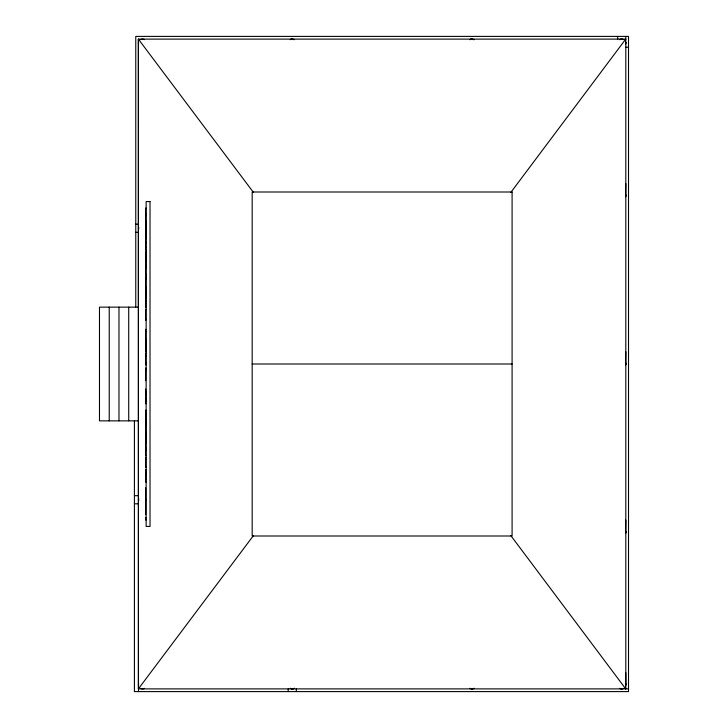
<?xml version="1.0" encoding="UTF-8"?>
<svg xmlns="http://www.w3.org/2000/svg" width="728" height="728" viewBox="0 0 728 728"><rect width="100%" height="100%" fill="white"/><g stroke="black" fill="none" stroke-linecap="round" stroke-linejoin="round"><path stroke-width="1.09" d="M625.807 672.645L625.807 684.83L625.67 683.783A4.059 4.059 0 0 1 625.67 685.885M625.807 532.268L625.67 531.212A4.059 4.059 0 0 1 625.67 533.315L625.807 520.083M625.807 364L625.67 362.944A4.059 4.059 0 0 1 625.67 365.056L625.807 351.815M625.807 195.732L625.67 194.685A4.059 4.059 0 0 1 625.67 196.787L625.807 183.547M625.67 43.507L625.807 42.452M628.519 688.888L138.384 688.888L253.49 535.526M510.774 192.474L625.725 39.112M621.748 39.112L619.719 39.649A4.059 4.059 0 0 1 623.778 39.649M625.807 39.112L138.384 39.112L138.384 688.888M625.807 47.229L628.519 47.229M146.137 208.126L145.646 208.126L145.646 234.234L146.137 234.234M145.646 213.486L146.137 213.486M145.646 215.606L146.137 215.606M145.646 220.857L146.137 220.857M145.646 220.975L146.137 220.975M145.646 222.996L146.137 222.996M135.763 224.179L138.475 224.179M145.646 224.442L146.137 224.442M145.646 225.034L146.137 225.034M145.646 226.235L146.137 226.235M145.646 227.491L146.137 227.491M145.646 228.856L146.137 228.856M145.646 229.957L146.137 229.957M145.646 230.548L146.137 230.548M145.646 231.995L146.137 231.995M135.763 232.305L138.475 232.305M146.137 235.754L145.646 235.754L145.646 249.44L146.137 249.44M145.646 237.738L146.137 237.738M145.646 238.648L146.137 238.648M145.646 241.86L146.137 241.86M145.646 242.633L146.137 242.633M145.646 243.152L146.137 243.152M145.646 246.483L146.137 246.483M145.646 247.311L146.137 247.311M146.137 250.951L145.646 250.951L145.646 264.337L146.137 264.337M145.646 253.089L146.137 253.089M145.646 254.545L146.137 254.545M145.646 255.128L146.137 255.128M145.646 256.329L146.137 256.329M145.646 257.585L146.137 257.585M145.646 258.95L146.137 258.95M145.646 260.051L146.137 260.051M145.646 260.642L146.137 260.642M145.646 262.089L146.137 262.089M146.137 265.847L145.646 265.847L145.646 275.102L146.137 275.102M145.646 267.968L146.137 267.968M146.137 276.776L145.646 276.776L145.646 286.859M145.646 278.897L146.137 278.897M146.137 287.16L145.646 287.16L145.646 300.537L146.137 300.537M145.646 289.298L146.137 289.298M145.646 290.745L146.137 290.745M145.646 291.337L146.137 291.337M145.646 292.538L146.137 292.538M145.646 293.794L146.137 293.794M145.646 295.159L146.137 295.159M145.646 296.26L146.137 296.26M145.646 296.851L146.137 296.851M145.646 298.298L146.137 298.298M146.137 301.428L145.646 301.428L145.646 307.626L146.137 307.626M145.646 303.467L146.137 303.467M145.646 305.587L146.137 305.587M138.475 307.143L99.481 307.143L99.481 420.857L138.475 420.857M146.137 309.455L145.646 309.455L145.646 320.32M145.646 309.6L146.137 309.6M145.646 319.537L146.137 319.537M145.646 319.692L146.137 319.692M146.137 329.347L145.646 329.347L145.646 351.933L146.137 351.933M145.646 331.468L146.137 331.468M145.646 338.547L146.137 338.547M145.646 338.602L146.137 338.602M145.646 340.695L146.137 340.695M145.646 342.142L146.137 342.142M145.646 342.733L146.137 342.733M145.646 343.935L146.137 343.935M145.646 345.19L146.137 345.19M145.646 346.546L146.137 346.546M145.646 347.656L146.137 347.656M145.646 348.248L146.137 348.248M145.646 349.695L146.137 349.695M146.137 353.444L145.646 353.444L145.646 364.865L146.137 364.865M145.646 355.428L146.137 355.428M145.646 356.456L146.137 356.456M145.646 362.489L146.137 362.489M145.646 362.881L146.137 362.881M252.179 364L512.093 364M146.137 368.104L145.646 368.104L145.646 380.699M145.646 370.234L146.137 370.234M145.646 391.928L146.137 391.928M145.646 392.947L146.137 392.947M145.646 394.958L146.137 394.958M145.646 397.879L146.137 397.879M145.646 398.735L146.137 398.735M145.646 398.817L146.137 398.817M145.646 398.953L146.137 398.953M145.646 399.918L146.137 399.918M145.646 401.001L146.137 401.046M146.137 403.749L145.646 403.749L145.646 388.97M146.137 410.192L145.646 410.192L145.646 429.447L146.137 429.447M145.646 412.366L146.137 412.366M145.646 414.278L146.137 414.278M145.646 415.588L146.137 415.588M145.646 416.616L146.137 416.616M145.646 418.782L146.137 418.782M145.646 419.792L146.137 419.792M145.646 420.939L146.137 420.939M145.646 423.041L146.137 423.041M145.646 424.169L146.137 424.169M145.646 425.434L146.137 425.434M145.646 427.363L146.137 427.363M146.137 429.611L145.646 429.611L145.646 455.728L146.137 455.728M145.646 431.759L146.137 431.759M145.646 433.206L146.137 433.206M145.646 433.797L146.137 433.797M145.646 434.998L146.137 434.998M145.646 436.254L146.137 436.254M145.646 437.619L146.137 437.619M145.646 438.72L146.137 438.72M145.646 439.312L146.137 439.312M145.646 440.759L146.137 440.759M145.646 442.879L146.137 442.879M145.646 442.997L146.137 442.997M145.646 448.248L146.137 448.248M145.646 450.368L146.137 450.368M146.137 457.339L145.646 457.339L145.646 467.321L146.137 467.321M145.646 459.459L146.137 459.459M145.646 466.785L146.137 466.785M146.137 469.66L145.646 469.66L145.646 482.027L146.137 482.027M145.646 471.79L146.137 471.79M145.646 474.21L146.137 474.21M145.646 476.34L146.137 476.34M145.646 479.27L146.137 479.27M134.407 495.695L138.475 495.695M145.646 499.572L146.137 499.581M146.137 499.745L145.646 499.745L145.646 487.796M134.407 503.822L138.475 503.822M146.137 517.426L145.646 517.426L145.646 519.956L146.137 519.956M621.748 688.888L619.719 688.351A4.059 4.059 0 0 0 623.778 688.351M253.49 192.474L138.384 39.112L138.475 691.6M510.774 535.526L625.725 688.888M625.807 36.4L625.807 688.888M617.69 36.4L617.69 39.112M296.314 688.888L296.314 691.6M288.188 688.888L288.188 691.6M145.646 500.8L145.646 514.723M135.763 307.143L135.763 36.4L628.519 36.4L628.519 691.6L134.407 691.6L134.407 420.857M128.719 307.143L128.719 420.857M118.973 307.143L118.973 420.857M109.227 307.143L109.227 420.857M144.563 688.351A4.059 4.059 0 0 1 140.504 688.351M138.611 685.885A4.059 4.059 0 0 1 138.611 683.783M625.67 42.115A4.059 4.059 0 0 1 625.67 44.217M138.611 44.217A4.059 4.059 0 0 1 138.611 42.115M140.504 39.649A4.059 4.059 0 0 1 144.563 39.649M138.611 227.191L138.611 229.293A4.059 4.059 0 0 1 138.611 227.191M138.611 498.707L138.611 500.809A4.059 4.059 0 0 1 138.611 498.707M291.2 39.248L290.226 39.649A4.059 4.059 0 0 1 294.285 39.649L291.2 39.248M470.98 39.248L469.997 39.649A4.059 4.059 0 0 1 474.055 39.649L470.98 39.248M294.285 688.351L292.256 688.888L290.226 688.351A4.059 4.059 0 0 0 294.285 688.351M474.055 688.351L472.026 688.888L469.997 688.351A4.059 4.059 0 0 0 474.055 688.351M512.093 192.001L252.179 192.001L252.179 535.999L512.093 535.999L512.093 192.001M150.023 201.556L146.137 201.556L146.137 526.444L150.023 526.444L150.023 201.556"/></g></svg>
